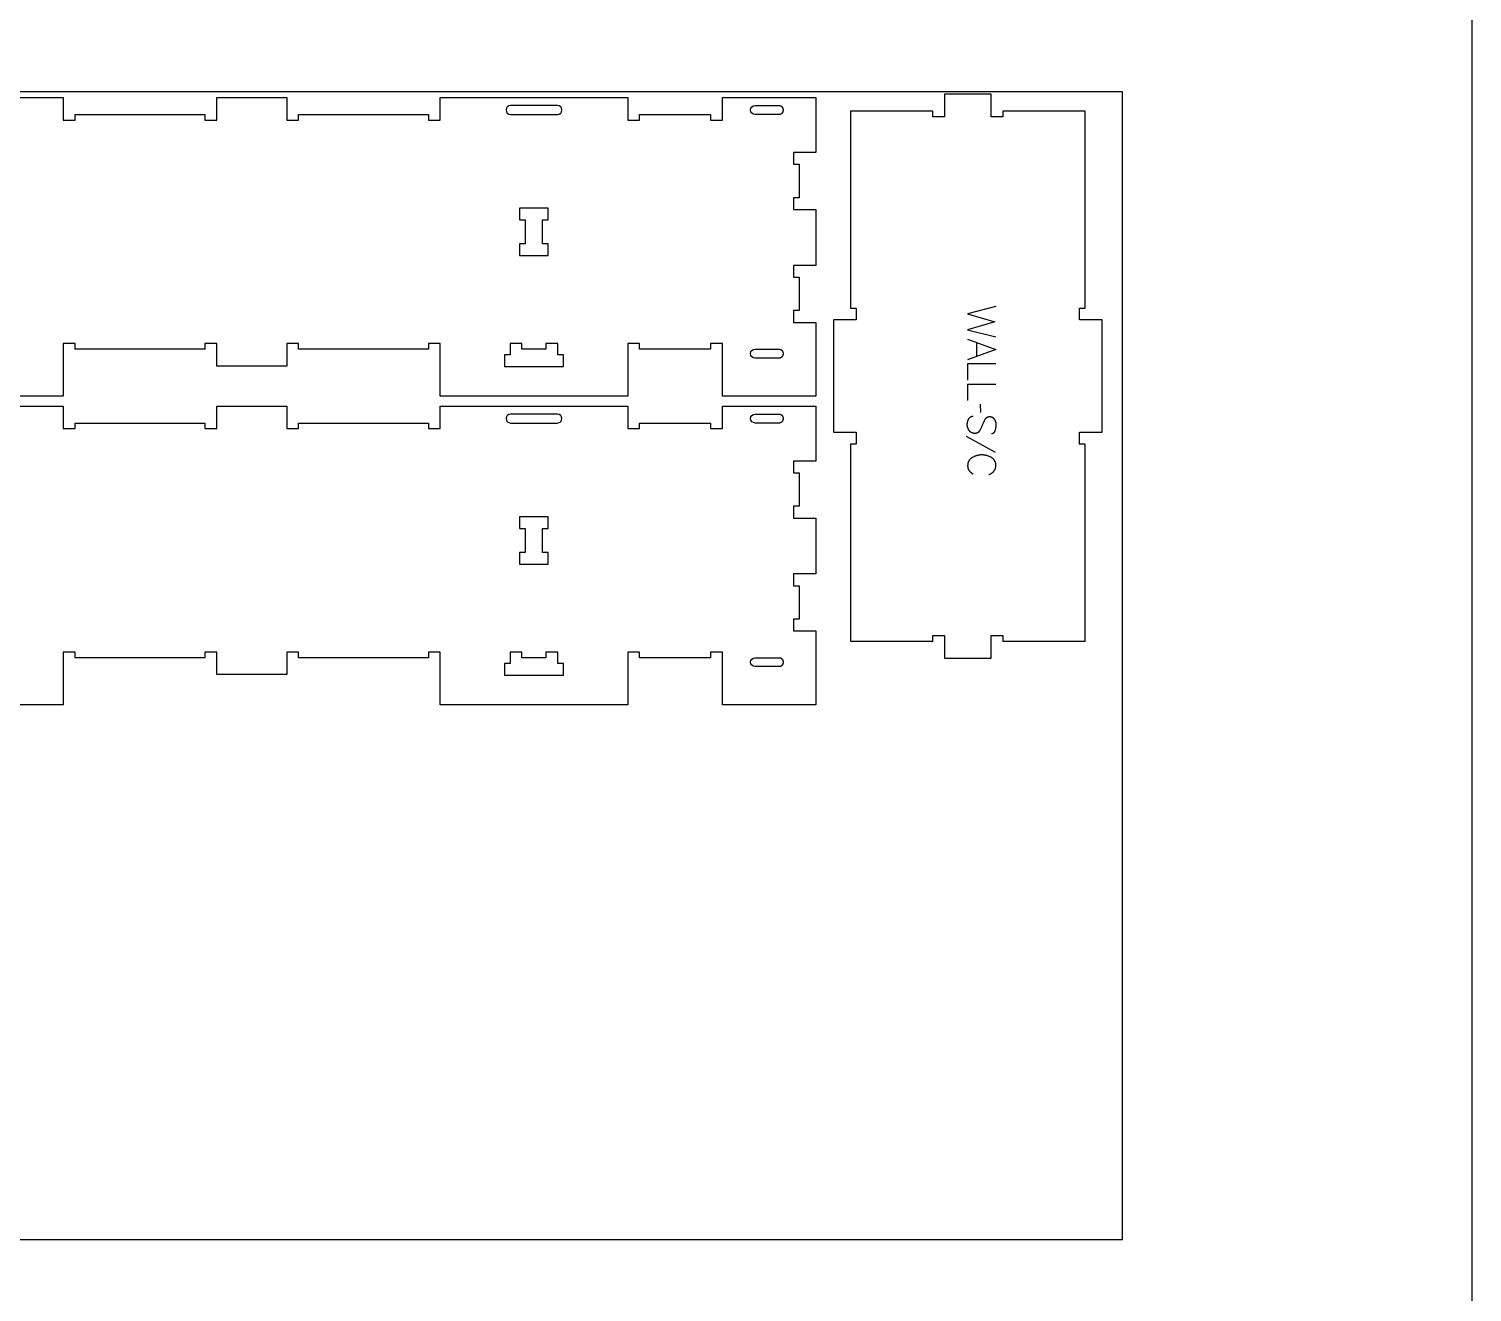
# Model space of a CAD drawing. Extents: x -40562 to -37379, y -10461 to -4867.
# Drawn here: x -38913 to -37379, y -8167 to -6824 of the extents above; entities that cross this region are included whole.
import ezdxf

# ---------------------------------------------------------------- set-up
doc = ezdxf.new("R2010")
doc.units = 0
for name, color, linetype in [('0_SHEET_SPRUCEPLY_2440X122', 1, 'CONTINUOUS'), ('1_ANYTOOL_1MMDEEP_LABELS_S', 2, 'CONTINUOUS'), ('3_ANYTOOL_CUTTHROUGH_INSID', 4, 'CONTINUOUS'), ('4_ANYTOOL_CUTTHROUGH_OUTSI', 5, 'CONTINUOUS'), ('DONOTCUT', 18, 'CONTINUOUS')]:
    doc.layers.add(name, color=color, linetype=linetype)

msp = doc.modelspace()

# ---------------------------------------------------------------- linework, layer by layer
at = {"layer": '0_SHEET_SPRUCEPLY_2440X122'}
msp.add_lwpolyline([(-40190.4, -6891.2), (-40190.4, -8111.2), (-37750.4, -8111.2), (-37750.4, -6891.2)], close=True, dxfattribs=at)
at = {"layer": '1_ANYTOOL_1MMDEEP_LABELS_S'}
for points in [[(-37885, -7119.5), (-37915, -7127.2), (-37885.9, -7135.7), (-37915, -7144.1), (-37885, -7151.6)], [(-37915, -7154.2), (-37885, -7165.1), (-37915, -7176.2)], [(-37905.4, -7157.7), (-37905.4, -7172.6)], [(-37885, -7180.4), (-37915, -7180.4), (-37915, -7197.5)], [(-37885, -7202.3), (-37915, -7202.3), (-37915, -7219.4)], [(-37901.1, -7232), (-37901.2, -7223.2)], [(-37889.5, -7254.2), (-37889.4, -7254.2), (-37889.3, -7254.2), (-37889.2, -7254.2), (-37889.1, -7254.2), (-37889, -7254.2), (-37888.9, -7254.2), (-37888.8, -7254.2), (-37888.7, -7254.2), (-37888.6, -7254.2), (-37888.6, -7254.1), (-37888.5, -7254.1), (-37888.4, -7254.1), (-37888.3, -7254.1), (-37888.2, -7254.1), (-37888.2, -7254), (-37888.1, -7254), (-37888, -7254), (-37887.9, -7254), (-37887.8, -7253.9), (-37887.8, -7253.9), (-37887.7, -7253.9), (-37887.6, -7253.8), (-37887.6, -7253.8), (-37887.5, -7253.7), (-37887.4, -7253.7), (-37887.4, -7253.7), (-37887.3, -7253.6), (-37887.2, -7253.6), (-37887.2, -7253.5), (-37887.1, -7253.5), (-37887, -7253.4), (-37887, -7253.4), (-37886.9, -7253.3), (-37886.8, -7253.3), (-37886.8, -7253.2), (-37886.7, -7253.1), (-37886.7, -7253.1), (-37886.6, -7253), (-37886.6, -7253), (-37886.5, -7252.9), (-37886.5, -7252.8), (-37886.4, -7252.8), (-37886.4, -7252.7), (-37886.3, -7252.6), (-37886.3, -7252.5), (-37886.2, -7252.5), (-37886.2, -7252.4), (-37886.1, -7252.3), (-37886.1, -7252.2), (-37886, -7252.2), (-37886, -7252.1), (-37885.9, -7251.9), (-37885.8, -7251.7), (-37885.8, -7251.6), (-37885.7, -7251.4), (-37885.6, -7251.2), (-37885.6, -7251), (-37885.3, -7250.2), (-37885.1, -7249.4), (-37885, -7248.6), (-37884.9, -7247.8), (-37884.8, -7247.4), (-37884.7, -7247), (-37884.7, -7246.7), (-37884.7, -7246.3), (-37884.7, -7245.9), (-37884.6, -7245.6), (-37884.6, -7245.2), (-37884.6, -7244.9), (-37884.6, -7244.7), (-37884.6, -7244.5), (-37884.6, -7244.3), (-37884.6, -7244.1), (-37884.7, -7243.9), (-37884.7, -7243.7), (-37884.7, -7243.5), (-37884.7, -7243.3), (-37884.8, -7243.1), (-37884.8, -7243), (-37884.8, -7242.8), (-37884.9, -7242.6), (-37884.9, -7242.4), (-37885, -7242.2), (-37885, -7242.1), (-37885.1, -7241.9), (-37885.1, -7241.7), (-37885.2, -7241.5), (-37885.3, -7241.4), (-37885.3, -7241.2), (-37885.4, -7241), (-37885.5, -7240.9), (-37885.6, -7240.7), (-37885.6, -7240.5), (-37885.7, -7240.4), (-37885.8, -7240.2), (-37885.9, -7240), (-37886, -7239.9), (-37886.1, -7239.7), (-37886.2, -7239.6), (-37886.3, -7239.4), (-37886.4, -7239.2), (-37886.6, -7239.1), (-37886.7, -7238.9), (-37886.8, -7238.8), (-37886.9, -7238.7), (-37887, -7238.5), (-37887.2, -7238.4), (-37887.3, -7238.3), (-37887.4, -7238.2), (-37887.6, -7238), (-37887.7, -7237.9), (-37887.9, -7237.8), (-37888, -7237.7), (-37888.2, -7237.6), (-37888.3, -7237.5), (-37888.5, -7237.5), (-37888.7, -7237.4), (-37888.8, -7237.3), (-37889, -7237.2), (-37889.2, -7237.2), (-37889.3, -7237.1), (-37889.5, -7237.1), (-37889.7, -7237), (-37889.9, -7237), (-37890.1, -7236.9), (-37890.2, -7236.9), (-37890.4, -7236.8), (-37890.6, -7236.8), (-37890.8, -7236.8), (-37891, -7236.8), (-37891.2, -7236.8), (-37891.4, -7236.8), (-37891.6, -7236.8), (-37891.9, -7236.8), (-37892.1, -7236.8), (-37892.3, -7236.8), (-37892.5, -7236.8), (-37892.7, -7236.8), (-37892.9, -7236.9), (-37893.1, -7236.9), (-37893.3, -7236.9), (-37893.4, -7237), (-37893.6, -7237), (-37893.8, -7237.1), (-37894, -7237.2), (-37894.1, -7237.2), (-37894.2, -7237.2), (-37894.2, -7237.3), (-37894.3, -7237.3), (-37894.4, -7237.3), (-37894.5, -7237.4), (-37894.6, -7237.4), (-37894.6, -7237.5), (-37894.7, -7237.5), (-37894.8, -7237.6), (-37894.9, -7237.6), (-37895, -7237.7), (-37895, -7237.7), (-37895.1, -7237.8), (-37895.2, -7237.8), (-37895.2, -7237.9), (-37895.3, -7237.9), (-37895.4, -7238), (-37895.5, -7238), (-37895.5, -7238.1), (-37895.6, -7238.2), (-37895.7, -7238.2), (-37895.7, -7238.3), (-37895.8, -7238.3), (-37895.9, -7238.5), (-37896, -7238.6), (-37896.2, -7238.8), (-37896.3, -7238.9), (-37896.4, -7239.1), (-37896.5, -7239.2), (-37896.6, -7239.4), (-37896.7, -7239.6), (-37897.1, -7240.3), (-37897.5, -7241), (-37897.8, -7241.8), (-37898.2, -7242.5), (-37898.5, -7243.3), (-37898.9, -7244.1), (-37899.2, -7244.9), (-37899.5, -7245.8), (-37899.8, -7246.6), (-37900.2, -7247.4), (-37900.5, -7248.2), (-37900.9, -7248.9), (-37901.2, -7249.7), (-37901.6, -7250.4), (-37902, -7251.1), (-37902.4, -7251.8), (-37902.6, -7252), (-37902.7, -7252.1), (-37902.8, -7252.3), (-37902.8, -7252.4), (-37902.9, -7252.4), (-37903, -7252.5), (-37903, -7252.6), (-37903.1, -7252.6), (-37903.2, -7252.7), (-37903.2, -7252.8), (-37903.3, -7252.8), (-37903.4, -7252.9), (-37903.4, -7253), (-37903.5, -7253), (-37903.6, -7253.1), (-37903.6, -7253.1), (-37903.7, -7253.2), (-37903.8, -7253.2), (-37903.9, -7253.3), (-37903.9, -7253.4), (-37904, -7253.4), (-37904.1, -7253.5), (-37904.2, -7253.5), (-37904.3, -7253.5), (-37904.3, -7253.6), (-37904.4, -7253.6), (-37904.5, -7253.7), (-37904.6, -7253.7), (-37904.7, -7253.8), (-37904.7, -7253.8), (-37904.8, -7253.8), (-37904.9, -7253.9), (-37905, -7253.9), (-37905.1, -7253.9), (-37905.2, -7253.9), (-37905.3, -7254), (-37905.4, -7254), (-37905.6, -7254.1), (-37905.8, -7254.1), (-37906, -7254.1), (-37906.2, -7254.2), (-37906.4, -7254.2), (-37906.6, -7254.2), (-37906.8, -7254.2), (-37907, -7254.2), (-37907.2, -7254.2), (-37907.4, -7254.2), (-37907.7, -7254.2), (-37907.9, -7254.2), (-37908.1, -7254.2), (-37908.3, -7254.2), (-37908.6, -7254.1), (-37908.8, -7254.1), (-37909, -7254), (-37909.2, -7254), (-37909.4, -7253.9), (-37909.6, -7253.9), (-37909.8, -7253.8), (-37910, -7253.8), (-37910.2, -7253.7), (-37910.4, -7253.6), (-37910.6, -7253.5), (-37910.8, -7253.4), (-37911, -7253.4), (-37911.1, -7253.3), (-37911.3, -7253.2), (-37911.5, -7253), (-37911.6, -7252.9), (-37911.8, -7252.8), (-37912, -7252.7), (-37912.1, -7252.6), (-37912.3, -7252.4), (-37912.4, -7252.3), (-37912.6, -7252.2), (-37912.7, -7252), (-37912.8, -7251.9), (-37913, -7251.7), (-37913.1, -7251.5), (-37913.2, -7251.4), (-37913.3, -7251.2), (-37913.4, -7251), (-37913.7, -7250.7), (-37913.9, -7250.3), (-37914.1, -7249.9), (-37914.2, -7249.6), (-37914.4, -7249.2), (-37914.6, -7248.8), (-37914.6, -7248.6), (-37914.7, -7248.4), (-37914.8, -7248.2), (-37914.8, -7248), (-37914.9, -7247.9), (-37914.9, -7247.7), (-37915, -7247.5), (-37915, -7247.3), (-37915.1, -7247.1), (-37915.1, -7246.9), (-37915.1, -7246.7), (-37915.2, -7246.5), (-37915.2, -7246.3), (-37915.2, -7246.1), (-37915.3, -7245.7), (-37915.3, -7245.2), (-37915.3, -7244.8), (-37915.3, -7244.4), (-37915.3, -7244), (-37915.3, -7243.6), (-37915.2, -7243.2), (-37915.2, -7242.8), (-37915.1, -7242.4), (-37915, -7242), (-37914.9, -7241.7), (-37914.8, -7241.3), (-37914.7, -7240.9), (-37914.6, -7240.5), (-37914.5, -7240.2), (-37914.3, -7239.8), (-37914.1, -7239.5), (-37914, -7239.1), (-37913.8, -7238.8), (-37913.7, -7238.6), (-37913.6, -7238.4), (-37913.4, -7238.3), (-37913.3, -7238.1), (-37913.2, -7238), (-37913.1, -7237.8), (-37913, -7237.7), (-37912.9, -7237.6), (-37912.7, -7237.4), (-37912.6, -7237.3), (-37912.5, -7237.2), (-37912.4, -7237.1), (-37912.3, -7237), (-37912.2, -7237), (-37912.2, -7236.9), (-37912.1, -7236.9), (-37912, -7236.8), (-37911.9, -7236.8), (-37911.9, -7236.8), (-37911.8, -7236.7), (-37911.7, -7236.7), (-37911.7, -7236.6), (-37911.6, -7236.6), (-37911.5, -7236.6), (-37911.4, -7236.5), (-37911.3, -7236.5), (-37911.3, -7236.4), (-37911.2, -7236.4), (-37911.1, -7236.4), (-37911, -7236.4), (-37911, -7236.3), (-37910.9, -7236.3), (-37910.7, -7236.2), (-37910.5, -7236.2), (-37910.4, -7236.2), (-37910.2, -7236.1), (-37910, -7236.1), (-37909.8, -7236.1), (-37909.7, -7236.1), (-37909.5, -7236), (-37909.3, -7236), (-37909.1, -7236)], [(-37885.4, -7274.6), (-37916.2, -7257.4)], [(-37892.5, -7298.2), (-37892.1, -7298), (-37891.7, -7297.8), (-37891.3, -7297.7), (-37890.9, -7297.5), (-37890.5, -7297.3), (-37890.2, -7297.1), (-37889.8, -7296.8), (-37889.5, -7296.6), (-37889.2, -7296.4), (-37888.8, -7296.1), (-37888.5, -7295.9), (-37888.2, -7295.6), (-37887.9, -7295.3), (-37887.6, -7295), (-37887.4, -7294.7), (-37887.1, -7294.4), (-37887, -7294.3), (-37886.8, -7294.1), (-37886.7, -7293.9), (-37886.6, -7293.8), (-37886.5, -7293.6), (-37886.4, -7293.4), (-37886.3, -7293.3), (-37886.2, -7293.1), (-37886.1, -7292.9), (-37886, -7292.7), (-37885.9, -7292.6), (-37885.8, -7292.4), (-37885.7, -7292.2), (-37885.6, -7292), (-37885.6, -7291.8), (-37885.5, -7291.6), (-37885.4, -7291.4), (-37885.4, -7291.3), (-37885.3, -7291.1), (-37885.3, -7290.9), (-37885.2, -7290.7), (-37885.2, -7290.5), (-37885.1, -7290.3), (-37885.1, -7290), (-37885.1, -7289.8), (-37885, -7289.6), (-37885, -7289.4), (-37885, -7289.2), (-37885, -7289), (-37885, -7288.8), (-37885, -7288.5), (-37885, -7288.3), (-37885, -7288), (-37885, -7287.6), (-37885, -7287.3), (-37885, -7287), (-37885.1, -7286.7), (-37885.1, -7286.3), (-37885.2, -7286), (-37885.3, -7285.7), (-37885.3, -7285.4), (-37885.4, -7285.1), (-37885.5, -7284.8), (-37885.6, -7284.6), (-37885.7, -7284.3), (-37885.8, -7284.1), (-37885.9, -7284), (-37885.9, -7283.9), (-37886, -7283.7), (-37886.1, -7283.6), (-37886.1, -7283.5), (-37886.2, -7283.3), (-37886.3, -7283.2), (-37886.4, -7283.1), (-37886.4, -7283), (-37886.5, -7282.8), (-37886.6, -7282.7), (-37886.7, -7282.6), (-37886.8, -7282.5), (-37887, -7282.2), (-37887.2, -7282), (-37887.4, -7281.8), (-37887.6, -7281.6), (-37887.8, -7281.3), (-37888.1, -7281.1), (-37888.3, -7280.9), (-37888.6, -7280.7), (-37888.8, -7280.5), (-37889.1, -7280.3), (-37889.4, -7280.2), (-37889.7, -7280), (-37890.2, -7279.6), (-37890.8, -7279.3), (-37891.4, -7279), (-37892.1, -7278.8), (-37892.7, -7278.5), (-37893.3, -7278.3), (-37893.9, -7278.1), (-37894.6, -7277.9), (-37895.2, -7277.7), (-37895.9, -7277.6), (-37896.5, -7277.4), (-37897.2, -7277.3), (-37897.9, -7277.3), (-37898.6, -7277.2), (-37899.3, -7277.2), (-37900, -7277.2), (-37900.7, -7277.2), (-37901.3, -7277.2), (-37902, -7277.3), (-37902.7, -7277.4), (-37903.4, -7277.5), (-37904, -7277.6), (-37904.7, -7277.7), (-37905, -7277.8), (-37905.3, -7277.9), (-37905.7, -7278), (-37906, -7278.1), (-37906.3, -7278.2), (-37906.6, -7278.3), (-37906.9, -7278.4), (-37907.2, -7278.5), (-37907.9, -7278.8), (-37908.5, -7279.1), (-37909.1, -7279.4), (-37909.7, -7279.7), (-37910.3, -7280), (-37910.6, -7280.2), (-37910.8, -7280.4), (-37911.1, -7280.6), (-37911.4, -7280.8), (-37911.6, -7281), (-37911.9, -7281.2), (-37912.1, -7281.4), (-37912.3, -7281.6), (-37912.5, -7281.9), (-37912.7, -7282.1), (-37912.9, -7282.3), (-37913, -7282.4), (-37913.1, -7282.6), (-37913.2, -7282.7), (-37913.3, -7282.8), (-37913.4, -7282.9), (-37913.5, -7283.1), (-37913.6, -7283.2), (-37913.6, -7283.3), (-37913.7, -7283.5), (-37913.8, -7283.6), (-37913.9, -7283.7), (-37913.9, -7283.9), (-37914.1, -7284.2), (-37914.2, -7284.4), (-37914.3, -7284.7), (-37914.4, -7285), (-37914.5, -7285.3), (-37914.6, -7285.6), (-37914.7, -7285.9), (-37914.7, -7286.3), (-37914.8, -7286.6), (-37914.8, -7286.9), (-37914.9, -7287.3), (-37914.9, -7287.6), (-37914.9, -7287.9), (-37915, -7288.3), (-37915, -7288.7), (-37915, -7289), (-37914.9, -7289.4), (-37914.9, -7289.6), (-37914.9, -7289.8), (-37914.9, -7290), (-37914.9, -7290.1), (-37914.8, -7290.3), (-37914.8, -7290.5), (-37914.8, -7290.7), (-37914.7, -7290.8), (-37914.7, -7291), (-37914.6, -7291.2), (-37914.6, -7291.3), (-37914.6, -7291.5), (-37914.5, -7291.7), (-37914.4, -7291.8), (-37914.4, -7292), (-37914.3, -7292.1), (-37914.3, -7292.3), (-37914.2, -7292.5), (-37914.1, -7292.6), (-37914, -7292.8), (-37914, -7292.9), (-37913.9, -7293), (-37913.8, -7293.2), (-37913.7, -7293.3), (-37913.6, -7293.5), (-37913.5, -7293.6), (-37913.4, -7293.8), (-37913.3, -7293.9), (-37913.1, -7294.2), (-37912.9, -7294.4), (-37912.7, -7294.7), (-37912.5, -7294.9), (-37912.2, -7295.2), (-37912, -7295.4), (-37911.7, -7295.6), (-37911.5, -7295.9), (-37911.2, -7296.1), (-37910.9, -7296.3), (-37910.6, -7296.5), (-37910.4, -7296.7), (-37910.1, -7296.9), (-37909.8, -7297.1), (-37909.4, -7297.3), (-37909.1, -7297.5)]]:
    msp.add_lwpolyline(points, dxfattribs=at)
at = {"layer": '3_ANYTOOL_CUTTHROUGH_INSID', "color": 4}
for points in [[(-38350.9, -6905.7), (-38400.9, -6905.7, 1), (-38400.9, -6915.2), (-38350.9, -6915.2, 1)], [(-38140.9, -6905.7), (-38115.2, -6905.7), (-38115.1, -6905.7), (-38115, -6905.7), (-38114.9, -6905.7), (-38114.8, -6905.7), (-38114.7, -6905.7), (-38114.6, -6905.8), (-38114.5, -6905.8), (-38114.4, -6905.8), (-38114.3, -6905.8), (-38114.2, -6905.9), (-38114.1, -6905.9), (-38114, -6905.9), (-38113.9, -6905.9), (-38113.8, -6906), (-38113.7, -6906), (-38113.6, -6906.1), (-38113.5, -6906.1), (-38113.4, -6906.2), (-38113.3, -6906.2), (-38113.2, -6906.3), (-38113.2, -6906.3), (-38113.1, -6906.4), (-38113, -6906.5), (-38112.9, -6906.5), (-38112.8, -6906.6), (-38112.7, -6906.7), (-38112.6, -6906.7), (-38112.6, -6906.8), (-38112.5, -6906.9), (-38112.4, -6907), (-38112.3, -6907.1), (-38112.3, -6907.2), (-38112.2, -6907.2), (-38112.1, -6907.3), (-38112.1, -6907.4), (-38112, -6907.5), (-38111.9, -6907.6), (-38111.9, -6907.7), (-38111.8, -6907.8), (-38111.8, -6907.9), (-38111.7, -6908), (-38111.7, -6908.1), (-38111.6, -6908.2), (-38111.6, -6908.3), (-38111.5, -6908.4), (-38111.5, -6908.5), (-38111.5, -6908.6), (-38111.4, -6908.7), (-38111.4, -6908.9), (-38111.4, -6909), (-38111.3, -6909.1), (-38111.3, -6909.2), (-38111.3, -6909.3), (-38111.3, -6909.4), (-38111.2, -6909.5), (-38111.2, -6909.6), (-38111.2, -6909.7), (-38111.2, -6909.8), (-38111.2, -6909.9), (-38111.2, -6910), (-38111.2, -6910.1), (-38111.2, -6910.3), (-38111.2, -6910.4), (-38111.2, -6910.5), (-38111.2, -6910.6), (-38111.2, -6910.7), (-38111.2, -6910.8), (-38111.2, -6910.9), (-38111.2, -6911), (-38111.2, -6911.1), (-38111.2, -6911.2), (-38111.2, -6911.3), (-38111.2, -6911.4), (-38111.3, -6911.5), (-38111.3, -6911.6), (-38111.3, -6911.8), (-38111.3, -6911.9), (-38111.4, -6912), (-38111.4, -6912.1), (-38111.4, -6912.2), (-38111.5, -6912.3), (-38111.5, -6912.4), (-38111.5, -6912.5), (-38111.6, -6912.6), (-38111.6, -6912.7), (-38111.7, -6912.8), (-38111.7, -6912.9), (-38111.8, -6913), (-38111.8, -6913.1), (-38111.9, -6913.2), (-38111.9, -6913.3), (-38112, -6913.4), (-38112.1, -6913.5), (-38112.1, -6913.6), (-38112.2, -6913.7), (-38112.3, -6913.8), (-38112.3, -6913.9), (-38112.4, -6913.9), (-38112.5, -6914), (-38112.6, -6914.1), (-38112.6, -6914.2), (-38112.7, -6914.3), (-38112.8, -6914.3), (-38112.9, -6914.4), (-38113, -6914.5), (-38113.1, -6914.5), (-38113.2, -6914.6), (-38113.2, -6914.7), (-38113.3, -6914.7), (-38113.4, -6914.8), (-38113.5, -6914.8), (-38113.6, -6914.9), (-38113.7, -6914.9), (-38113.8, -6914.9), (-38113.9, -6915), (-38114, -6915), (-38114.1, -6915.1), (-38114.2, -6915.1), (-38114.3, -6915.1), (-38114.4, -6915.1), (-38114.5, -6915.2), (-38114.6, -6915.2), (-38114.7, -6915.2), (-38114.8, -6915.2), (-38114.9, -6915.2), (-38115, -6915.2), (-38115.1, -6915.2), (-38115.2, -6915.2), (-38140.9, -6915.2, -1)], [(-38140.9, -7174.2, -1), (-38140.9, -7164.7), (-38115.2, -7164.7), (-38115.1, -7164.7), (-38115, -7164.7), (-38114.9, -7164.7), (-38114.8, -7164.7), (-38114.7, -7164.7), (-38114.6, -7164.8), (-38114.5, -7164.8), (-38114.4, -7164.8), (-38114.3, -7164.8), (-38114.2, -7164.9), (-38114.1, -7164.9), (-38114, -7164.9), (-38113.9, -7164.9), (-38113.8, -7165), (-38113.7, -7165), (-38113.6, -7165.1), (-38113.5, -7165.1), (-38113.4, -7165.2), (-38113.3, -7165.2), (-38113.2, -7165.3), (-38113.2, -7165.3), (-38113.1, -7165.4), (-38113, -7165.5), (-38112.9, -7165.5), (-38112.8, -7165.6), (-38112.7, -7165.7), (-38112.6, -7165.7), (-38112.6, -7165.8), (-38112.5, -7165.9), (-38112.4, -7166), (-38112.3, -7166.1), (-38112.3, -7166.2), (-38112.2, -7166.2), (-38112.1, -7166.3), (-38112.1, -7166.4), (-38112, -7166.5), (-38111.9, -7166.6), (-38111.9, -7166.7), (-38111.8, -7166.8), (-38111.8, -7166.9), (-38111.7, -7167), (-38111.7, -7167.1), (-38111.6, -7167.2), (-38111.6, -7167.3), (-38111.5, -7167.4), (-38111.5, -7167.5), (-38111.5, -7167.6), (-38111.4, -7167.7), (-38111.4, -7167.9), (-38111.4, -7168), (-38111.3, -7168.1), (-38111.3, -7168.2), (-38111.3, -7168.3), (-38111.3, -7168.4), (-38111.2, -7168.5), (-38111.2, -7168.6), (-38111.2, -7168.7), (-38111.2, -7168.8), (-38111.2, -7168.9), (-38111.2, -7169), (-38111.2, -7169.1), (-38111.2, -7169.3), (-38111.2, -7169.4), (-38111.2, -7169.5), (-38111.2, -7169.6), (-38111.2, -7169.7), (-38111.2, -7169.8), (-38111.2, -7169.9), (-38111.2, -7170), (-38111.2, -7170.1), (-38111.2, -7170.2), (-38111.2, -7170.3), (-38111.2, -7170.4), (-38111.3, -7170.5), (-38111.3, -7170.6), (-38111.3, -7170.8), (-38111.3, -7170.9), (-38111.4, -7171), (-38111.4, -7171.1), (-38111.4, -7171.2), (-38111.5, -7171.3), (-38111.5, -7171.4), (-38111.5, -7171.5), (-38111.6, -7171.6), (-38111.6, -7171.7), (-38111.7, -7171.8), (-38111.7, -7171.9), (-38111.8, -7172), (-38111.8, -7172.1), (-38111.9, -7172.2), (-38111.9, -7172.3), (-38112, -7172.4), (-38112.1, -7172.5), (-38112.1, -7172.6), (-38112.2, -7172.7), (-38112.3, -7172.8), (-38112.3, -7172.9), (-38112.4, -7172.9), (-38112.5, -7173), (-38112.6, -7173.1), (-38112.6, -7173.2), (-38112.7, -7173.3), (-38112.8, -7173.3), (-38112.9, -7173.4), (-38113, -7173.5), (-38113.1, -7173.5), (-38113.2, -7173.6), (-38113.2, -7173.7), (-38113.3, -7173.7), (-38113.4, -7173.8), (-38113.5, -7173.8), (-38113.6, -7173.9), (-38113.7, -7173.9), (-38113.8, -7173.9), (-38113.9, -7174), (-38114, -7174), (-38114.1, -7174.1), (-38114.2, -7174.1), (-38114.3, -7174.1), (-38114.4, -7174.1), (-38114.5, -7174.2), (-38114.6, -7174.2), (-38114.7, -7174.2), (-38114.8, -7174.2), (-38114.9, -7174.2), (-38115, -7174.2), (-38115.1, -7174.2), (-38115.2, -7174.2)], [(-38350.9, -7233.7), (-38400.9, -7233.7, 1), (-38400.9, -7243.2), (-38350.9, -7243.2, 1)], [(-38140.9, -7233.7), (-38115.2, -7233.7), (-38115.1, -7233.7), (-38115, -7233.7), (-38114.9, -7233.7), (-38114.8, -7233.7), (-38114.7, -7233.7), (-38114.6, -7233.8), (-38114.5, -7233.8), (-38114.4, -7233.8), (-38114.3, -7233.8), (-38114.2, -7233.9), (-38114.1, -7233.9), (-38114, -7233.9), (-38113.9, -7233.9), (-38113.8, -7234), (-38113.7, -7234), (-38113.6, -7234.1), (-38113.5, -7234.1), (-38113.4, -7234.2), (-38113.3, -7234.2), (-38113.2, -7234.3), (-38113.2, -7234.3), (-38113.1, -7234.4), (-38113, -7234.5), (-38112.9, -7234.5), (-38112.8, -7234.6), (-38112.7, -7234.7), (-38112.6, -7234.7), (-38112.6, -7234.8), (-38112.5, -7234.9), (-38112.4, -7235), (-38112.3, -7235.1), (-38112.3, -7235.2), (-38112.2, -7235.2), (-38112.1, -7235.3), (-38112.1, -7235.4), (-38112, -7235.5), (-38111.9, -7235.6), (-38111.9, -7235.7), (-38111.8, -7235.8), (-38111.8, -7235.9), (-38111.7, -7236), (-38111.7, -7236.1), (-38111.6, -7236.2), (-38111.6, -7236.3), (-38111.5, -7236.4), (-38111.5, -7236.5), (-38111.5, -7236.6), (-38111.4, -7236.7), (-38111.4, -7236.9), (-38111.4, -7237), (-38111.3, -7237.1), (-38111.3, -7237.2), (-38111.3, -7237.3), (-38111.3, -7237.4), (-38111.2, -7237.5), (-38111.2, -7237.6), (-38111.2, -7237.7), (-38111.2, -7237.8), (-38111.2, -7237.9), (-38111.2, -7238), (-38111.2, -7238.1), (-38111.2, -7238.3), (-38111.2, -7238.4), (-38111.2, -7238.5), (-38111.2, -7238.6), (-38111.2, -7238.7), (-38111.2, -7238.8), (-38111.2, -7238.9), (-38111.2, -7239), (-38111.2, -7239.1), (-38111.2, -7239.2), (-38111.2, -7239.3), (-38111.2, -7239.4), (-38111.3, -7239.5), (-38111.3, -7239.6), (-38111.3, -7239.8), (-38111.3, -7239.9), (-38111.4, -7240), (-38111.4, -7240.1), (-38111.4, -7240.2), (-38111.5, -7240.3), (-38111.5, -7240.4), (-38111.5, -7240.5), (-38111.6, -7240.6), (-38111.6, -7240.7), (-38111.7, -7240.8), (-38111.7, -7240.9), (-38111.8, -7241), (-38111.8, -7241.1), (-38111.9, -7241.2), (-38111.9, -7241.3), (-38112, -7241.4), (-38112.1, -7241.5), (-38112.1, -7241.6), (-38112.2, -7241.7), (-38112.3, -7241.8), (-38112.3, -7241.9), (-38112.4, -7241.9), (-38112.5, -7242), (-38112.6, -7242.1), (-38112.6, -7242.2), (-38112.7, -7242.3), (-38112.8, -7242.3), (-38112.9, -7242.4), (-38113, -7242.5), (-38113.1, -7242.5), (-38113.2, -7242.6), (-38113.2, -7242.7), (-38113.3, -7242.7), (-38113.4, -7242.8), (-38113.5, -7242.8), (-38113.6, -7242.9), (-38113.7, -7242.9), (-38113.8, -7242.9), (-38113.9, -7243), (-38114, -7243), (-38114.1, -7243.1), (-38114.2, -7243.1), (-38114.3, -7243.1), (-38114.4, -7243.1), (-38114.5, -7243.2), (-38114.6, -7243.2), (-38114.7, -7243.2), (-38114.8, -7243.2), (-38114.9, -7243.2), (-38115, -7243.2), (-38115.1, -7243.2), (-38115.2, -7243.2), (-38140.9, -7243.2, -1)], [(-38140.9, -7502.2, -1), (-38140.9, -7492.7), (-38115.2, -7492.7), (-38115.1, -7492.7), (-38115, -7492.7), (-38114.9, -7492.7), (-38114.8, -7492.7), (-38114.7, -7492.7), (-38114.6, -7492.8), (-38114.5, -7492.8), (-38114.4, -7492.8), (-38114.3, -7492.8), (-38114.2, -7492.9), (-38114.1, -7492.9), (-38114, -7492.9), (-38113.9, -7492.9), (-38113.8, -7493), (-38113.7, -7493), (-38113.6, -7493.1), (-38113.5, -7493.1), (-38113.4, -7493.2), (-38113.3, -7493.2), (-38113.2, -7493.3), (-38113.2, -7493.3), (-38113.1, -7493.4), (-38113, -7493.5), (-38112.9, -7493.5), (-38112.8, -7493.6), (-38112.7, -7493.7), (-38112.6, -7493.7), (-38112.6, -7493.8), (-38112.5, -7493.9), (-38112.4, -7494), (-38112.3, -7494.1), (-38112.3, -7494.2), (-38112.2, -7494.2), (-38112.1, -7494.3), (-38112.1, -7494.4), (-38112, -7494.5), (-38111.9, -7494.6), (-38111.9, -7494.7), (-38111.8, -7494.8), (-38111.8, -7494.9), (-38111.7, -7495), (-38111.7, -7495.1), (-38111.6, -7495.2), (-38111.6, -7495.3), (-38111.5, -7495.4), (-38111.5, -7495.5), (-38111.5, -7495.6), (-38111.4, -7495.7), (-38111.4, -7495.9), (-38111.4, -7496), (-38111.3, -7496.1), (-38111.3, -7496.2), (-38111.3, -7496.3), (-38111.3, -7496.4), (-38111.2, -7496.5), (-38111.2, -7496.6), (-38111.2, -7496.7), (-38111.2, -7496.8), (-38111.2, -7496.9), (-38111.2, -7497), (-38111.2, -7497.1), (-38111.2, -7497.3), (-38111.2, -7497.4), (-38111.2, -7497.5), (-38111.2, -7497.6), (-38111.2, -7497.7), (-38111.2, -7497.8), (-38111.2, -7497.9), (-38111.2, -7498), (-38111.2, -7498.1), (-38111.2, -7498.2), (-38111.2, -7498.3), (-38111.2, -7498.4), (-38111.3, -7498.5), (-38111.3, -7498.6), (-38111.3, -7498.8), (-38111.3, -7498.9), (-38111.4, -7499), (-38111.4, -7499.1), (-38111.4, -7499.2), (-38111.5, -7499.3), (-38111.5, -7499.4), (-38111.5, -7499.5), (-38111.6, -7499.6), (-38111.6, -7499.7), (-38111.7, -7499.8), (-38111.7, -7499.9), (-38111.8, -7500), (-38111.8, -7500.1), (-38111.9, -7500.2), (-38111.9, -7500.3), (-38112, -7500.4), (-38112.1, -7500.5), (-38112.1, -7500.6), (-38112.2, -7500.7), (-38112.3, -7500.8), (-38112.3, -7500.9), (-38112.4, -7500.9), (-38112.5, -7501), (-38112.6, -7501.1), (-38112.6, -7501.2), (-38112.7, -7501.3), (-38112.8, -7501.3), (-38112.9, -7501.4), (-38113, -7501.5), (-38113.1, -7501.5), (-38113.2, -7501.6), (-38113.2, -7501.7), (-38113.3, -7501.7), (-38113.4, -7501.8), (-38113.5, -7501.8), (-38113.6, -7501.9), (-38113.7, -7501.9), (-38113.8, -7501.9), (-38113.9, -7502), (-38114, -7502), (-38114.1, -7502.1), (-38114.2, -7502.1), (-38114.3, -7502.1), (-38114.4, -7502.1), (-38114.5, -7502.2), (-38114.6, -7502.2), (-38114.7, -7502.2), (-38114.8, -7502.2), (-38114.9, -7502.2), (-38115, -7502.2), (-38115.1, -7502.2), (-38115.2, -7502.2)]]:
    msp.add_lwpolyline(points, format="xyb", close=True, dxfattribs=at)
for points in [[(-38366.7, -7052.8), (-38366.7, -7027.3), (-38360.7, -7027.3), (-38360.7, -7014.8), (-38391.2, -7014.8), (-38391.2, -7027.3), (-38385.2, -7027.3), (-38385.2, -7052.8), (-38391.2, -7052.8), (-38391.2, -7065.3), (-38360.7, -7065.3), (-38360.7, -7052.8)], [(-38388.7, -7164.7), (-38388.7, -7158.7), (-38401.2, -7158.7), (-38401.2, -7170.7), (-38407.2, -7170.7), (-38407.2, -7183.2), (-38344.7, -7183.2), (-38344.7, -7170.7), (-38350.7, -7170.7), (-38350.7, -7158.7), (-38363.2, -7158.7), (-38363.2, -7164.7)], [(-38366.7, -7380.8), (-38366.7, -7355.3), (-38360.7, -7355.3), (-38360.7, -7342.8), (-38391.2, -7342.8), (-38391.2, -7355.3), (-38385.2, -7355.3), (-38385.2, -7380.8), (-38391.2, -7380.8), (-38391.2, -7393.3), (-38360.7, -7393.3), (-38360.7, -7380.8)], [(-38388.7, -7492.7), (-38388.7, -7486.7), (-38401.2, -7486.7), (-38401.2, -7498.7), (-38407.2, -7498.7), (-38407.2, -7511.2), (-38344.7, -7511.2), (-38344.7, -7498.7), (-38350.7, -7498.7), (-38350.7, -7486.7), (-38363.2, -7486.7), (-38363.2, -7492.7)]]:
    msp.add_lwpolyline(points, close=True, dxfattribs=at)
at = {"layer": '4_ANYTOOL_CUTTHROUGH_OUTSI', "color": 5}
for points in [[(-39075.7, -6897.2), (-38876.2, -6897.2), (-38876.2, -6921.2), (-38863.7, -6921.2), (-38863.7, -6915.2), (-38725.7, -6915.2), (-38725.7, -6921.2), (-38713.2, -6921.2), (-38713.2, -6897.2), (-38638.7, -6897.2), (-38638.7, -6921.2), (-38626.2, -6921.2), (-38626.2, -6915.2), (-38488.2, -6915.2), (-38488.2, -6921.2), (-38475.7, -6921.2), (-38475.7, -6897.2), (-38276.2, -6897.2), (-38276.2, -6921.2), (-38263.7, -6921.2), (-38263.7, -6915.2), (-38188.2, -6915.2), (-38188.2, -6921.2), (-38175.7, -6921.2), (-38175.7, -6897.2), (-38076.2, -6897.2), (-38076.2, -6955.7), (-38100.2, -6955.7), (-38100.2, -6968.2), (-38094.2, -6968.2), (-38094.2, -7003.7), (-38100.2, -7003.7), (-38100.2, -7016.2), (-38076.2, -7016.2), (-38076.2, -7075.7), (-38100.2, -7075.7), (-38100.2, -7088.2), (-38094.2, -7088.2), (-38094.2, -7123.7), (-38100.2, -7123.7), (-38100.2, -7136.2), (-38076.2, -7136.2), (-38076.2, -7183), (-38076.2, -7195), (-38076.2, -7214.7), (-38175.7, -7214.7), (-38175.7, -7158.7), (-38188.2, -7158.7), (-38188.2, -7164.7), (-38263.7, -7164.7), (-38263.7, -7158.7), (-38276.2, -7158.7), (-38276.2, -7214.7), (-38475.7, -7214.7), (-38475.7, -7158.7), (-38488.2, -7158.7), (-38488.2, -7164.7), (-38626.2, -7164.7), (-38626.2, -7158.7), (-38638.7, -7158.7), (-38638.7, -7182.7), (-38713.2, -7182.7), (-38713.2, -7158.7), (-38725.7, -7158.7), (-38725.7, -7164.7), (-38863.7, -7164.7), (-38863.7, -7158.7), (-38876.2, -7158.7), (-38876.2, -7214.7), (-39075.7, -7214.7)], [(-39075.7, -7225.2), (-38876.2, -7225.2), (-38876.2, -7249.2), (-38863.7, -7249.2), (-38863.7, -7243.2), (-38725.7, -7243.2), (-38725.7, -7249.2), (-38713.2, -7249.2), (-38713.2, -7225.2), (-38638.7, -7225.2), (-38638.7, -7249.2), (-38626.2, -7249.2), (-38626.2, -7243.2), (-38488.2, -7243.2), (-38488.2, -7249.2), (-38475.7, -7249.2), (-38475.7, -7225.2), (-38276.2, -7225.2), (-38276.2, -7249.2), (-38263.7, -7249.2), (-38263.7, -7243.2), (-38188.2, -7243.2), (-38188.2, -7249.2), (-38175.7, -7249.2), (-38175.7, -7225.2), (-38076.2, -7225.2), (-38076.2, -7283.7), (-38100.2, -7283.7), (-38100.2, -7296.2), (-38094.2, -7296.2), (-38094.2, -7331.7), (-38100.2, -7331.7), (-38100.2, -7344.2), (-38076.2, -7344.2), (-38076.2, -7403.7), (-38100.2, -7403.7), (-38100.2, -7416.2), (-38094.2, -7416.2), (-38094.2, -7451.7), (-38100.2, -7451.7), (-38100.2, -7464.2), (-38076.2, -7464.2), (-38076.2, -7511), (-38076.2, -7523), (-38076.2, -7542.7), (-38175.7, -7542.7), (-38175.7, -7486.7), (-38188.2, -7486.7), (-38188.2, -7492.7), (-38263.7, -7492.7), (-38263.7, -7486.7), (-38276.2, -7486.7), (-38276.2, -7542.7), (-38475.7, -7542.7), (-38475.7, -7486.7), (-38488.2, -7486.7), (-38488.2, -7492.7), (-38626.2, -7492.7), (-38626.2, -7486.7), (-38638.7, -7486.7), (-38638.7, -7510.7), (-38713.2, -7510.7), (-38713.2, -7486.7), (-38725.7, -7486.7), (-38725.7, -7492.7), (-38863.7, -7492.7), (-38863.7, -7486.7), (-38876.2, -7486.7), (-38876.2, -7542.7), (-39075.7, -7542.7)]]:
    msp.add_lwpolyline(points, dxfattribs=at)
msp.add_lwpolyline([(-37790, -7121.1), (-37790, -6911.6), (-37877.5, -6911.6), (-37877.5, -6917.6), (-37890, -6917.6), (-37890, -6893.6), (-37939.5, -6893.6), (-37939.5, -6917.6), (-37952, -6917.6), (-37952, -6911.6), (-38039.5, -6911.6), (-38039.5, -7121.1), (-38033.5, -7121.1), (-38033.5, -7133.6), (-38057.5, -7133.6), (-38057.5, -7253.1), (-38033.5, -7253.1), (-38033.5, -7265.6), (-38039.5, -7265.6), (-38039.5, -7475.1), (-37952, -7475.1), (-37952, -7469.1), (-37939.5, -7469.1), (-37939.5, -7493.1), (-37890, -7493.1), (-37890, -7469.1), (-37877.5, -7469.1), (-37877.5, -7475.1), (-37790, -7475.1), (-37790, -7265.6), (-37796, -7265.6), (-37796, -7253.1), (-37772, -7253.1), (-37772, -7133.6), (-37796, -7133.6), (-37796, -7121.1)], close=True, dxfattribs=at)
at = {"layer": 'DONOTCUT'}
msp.add_lwpolyline([(-40562.1, -10460.6), (-37378.7, -10460.6), (-37378.7, -4867.2), (-40562.1, -4867.2)], close=True, dxfattribs=at)

doc.saveas('drawing.dxf')
